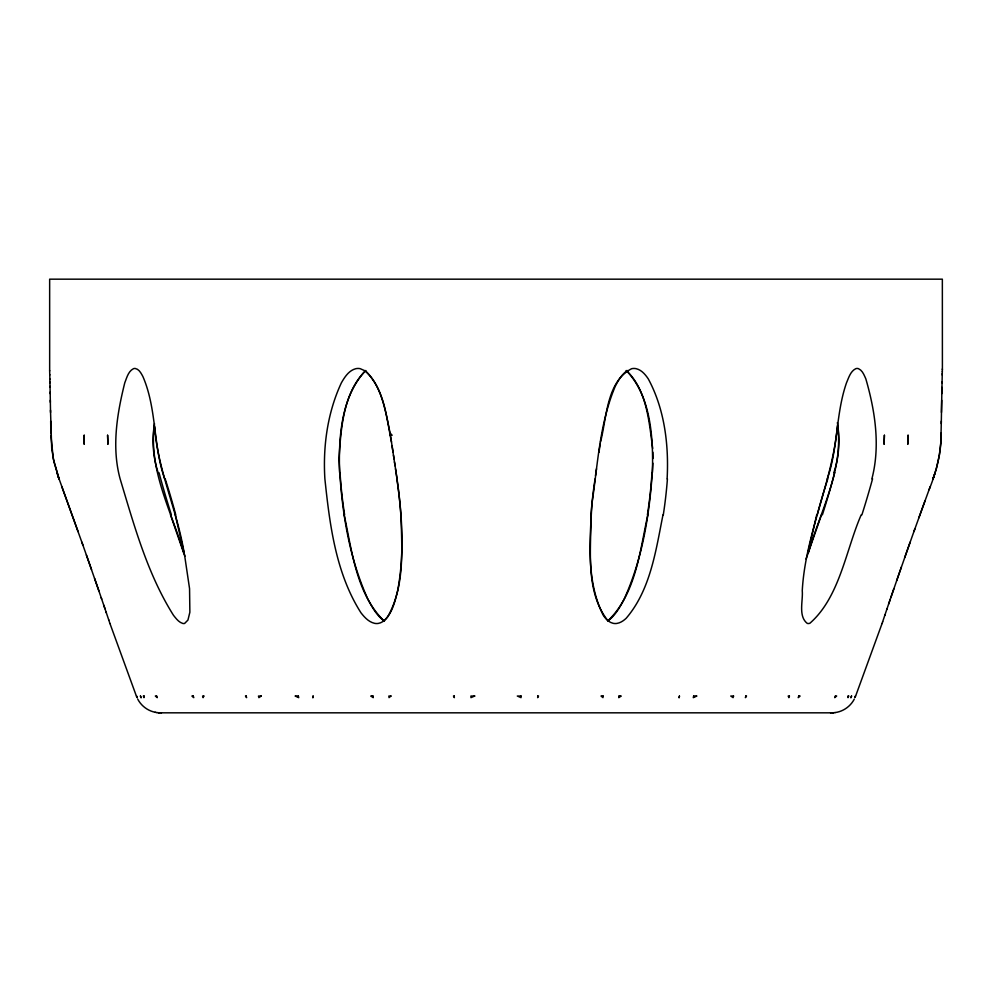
<?xml version="1.0" encoding="UTF-8"?>
<svg xmlns="http://www.w3.org/2000/svg" width="992" height="992" viewBox="0 0 992 992"><rect width="100%" height="100%" fill="white"/><g stroke="black" fill="none" stroke-linecap="round" stroke-linejoin="round"><path stroke-width="1.49" d="M49.662 370.847L49.65 279.174L942.35 279.174L942.4 368.553M941.16 432.996C941.383 452.526 936.436 471.708 929.082 489.688M941.321 421.116L940.862 442.072L939.35 455.167L936.324 468.782L932.964 478.876L935.183 472.638M941.284 423.609L941.681 400.26M941.458 412.436L942.065 382.044M941.817 393.601L941.954 387.364M652.389 472.638C653.393 438.352 651.161 396.118 626.237 370.512M942.239 375.001L942.276 373.228M942.053 382.825L942.239 374.654M942.375 369.582L942.388 368.875L942.326 371.38M942.276 373.5L942.326 371.219M652.86 463.165C650.293 509.466 643.535 556.624 624.129 599.131C619.975 607.005 615.474 615.313 608.133 620.694M667.12 478.876C668.918 444.912 664.615 409.113 648.272 378.882C645.321 374.505 641.514 369.904 636.095 368.677A11.631 11.048 -85.1 0 0 631.631 368.714C606.385 381.56 606.744 418.252 600.495 442.072M154.492 423.609C151.875 439.989 152.88 456.853 158.125 472.638M154.318 425.568C148.453 471.051 172.608 513.757 184.859 556.252M837.508 425.568C832.462 481.963 805.405 533.882 802.255 590.724C803.21 600.569 797.99 616.119 807.228 623.373A11.024 6.138 -67.6 0 0 809.881 623.261C839.877 597.023 845.891 549.853 861.205 514.836M595.485 475.639L596.514 468.782M598.957 452.29L600.185 444.143M647.826 514.836C639.852 550.895 635.971 594.072 607.798 620.918M662.991 514.836C655.886 550.349 650.529 589.98 626.088 618.376C623.509 620.756 620.446 622.852 616.925 623.422A11.011 9.932 -42.8 0 1 613.081 623.298C608.778 622.319 605.591 618.834 603.272 615.288C586.061 581.176 589.905 540.752 591.914 503.812C597.792 464.43 599.565 423.398 615.251 386.31C618.276 380.42 621.761 374.232 627.428 370.512M807.736 553.548L816.726 514.836M871.881 478.876C880.499 446.016 875.13 410.973 865.842 378.882C864.156 375.15 862.532 370.462 858.477 368.677A11.631 6.832 -88.2 0 0 855.712 368.714C850.417 371.355 848.668 377.816 846.498 382.825C835.686 413.912 838.128 447.776 827.303 478.876M833.875 472.638C839.319 456.531 839.988 439.32 837.384 422.604M821.5 514.836L806.062 559.029M855.637 696.037L882.099 623.422M882.062 623.522L882.657 621.724M882.607 621.897L884.976 614.842M884.827 615.288L887.022 608.778M886.749 609.559L890.295 599.131M888.609 604.091L901.344 567.126M890.804 597.655L893.879 588.653M896.632 580.692L910.16 542.116M904.654 557.665L914.946 528.674M913.905 531.613L925.04 500.774M918.84 517.849L930.198 486.65M808.182 553.424C819.925 512.12 843.374 470.605 837.781 426.448M932.964 478.876L934.216 475.639M854.236 699.199C850.466 706.428 843.051 711.636 834.942 712.591M384.053 620.694C392.46 613.13 394.977 601.214 397.631 590.724C405.703 548.092 401.239 504.333 394.456 461.838M365.552 370.636C340.913 396.961 338.47 437.956 339.611 472.638M365.763 370.512C343.133 392.758 340.901 428.693 339.028 458.912C341.124 506.639 347.969 555.297 367.871 599.131C372.136 607.166 376.737 615.772 384.425 621.066M833.218 712.764L835.128 712.591M830.577 712.826L832.858 712.764M390.079 432.996L390.439 435.252L392.113 435.252L390.079 432.996C385.578 412.089 382.366 388.194 366.804 372.174A19.865 18.885 85.4 0 0 365.093 370.847L360.208 368.677A11.631 11.048 85.2 0 0 355.744 368.714C348.862 370.487 344.695 377.059 341.384 382.825C327.509 412.548 322.859 446.276 324.88 478.876C329.728 524.669 335.73 573.202 360.989 612.82C364.486 617.284 368.689 621.947 374.443 623.298A11.011 9.932 42.7 0 0 378.299 623.422C382.23 622.778 385.367 619.926 387.661 616.826C405.083 586.297 401.785 548.7 400.991 514.836M50.865 435.252L53.332 458.912L59.036 478.876L53.94 461.838L51.708 448.458L50.493 410.155M137.764 699.199C141.273 705.895 147.907 710.929 155.36 712.293M158.596 712.764L159.7 712.764M160.878 712.826L831.122 712.826M832.3 712.764L833.404 712.764M159.142 712.764L161.423 712.826M156.872 712.591L158.782 712.764M155.174 712.293L157.058 712.591M364.771 370.636C384.574 388.12 386.434 417.83 391.505 442.072M626.448 370.636C646.995 390.116 649.028 421.873 652.699 448.458M383.631 620.533C356.165 593.315 351.974 550.845 344.174 514.836M607.749 620.533C585.007 591.368 591.158 549.444 591.009 514.836A477.834 437.398 -31.8 0 1 595.088 478.876M57.784 475.639L59.036 478.876M61.802 486.65L82.844 544.93M183.842 553.548L170.5 514.836M109.926 623.472L136.363 696.037M78.095 531.613L56.817 472.638M81.84 542.116L91.537 569.631M86.391 554.974L98.828 590.724M94.575 578.398L101.705 599.131M101.196 597.655L104.978 608.778M103.751 605.157L106.355 612.82M106.156 612.238L108.785 620.062M108.686 619.789L109.938 623.522M154.628 426.622C157.629 470.332 177.32 510.421 184.227 553.424M164.697 478.876C152.991 445.718 156.959 408.927 142.873 376.489C141.137 373.352 139.165 369.185 135.234 368.478A11.619 6.832 88.2 0 0 133.424 368.714C128.228 371.355 126.74 377.853 124.769 382.825C117.006 413.924 111.513 447.342 120.119 478.876C134.193 525.487 147.312 573.736 173.476 615.288C176.018 618.45 178.659 622.22 182.751 623.435A10.949 6.101 67.6 0 0 184.636 623.422L187.947 620.062L189.869 612.238L189.559 588.653L184.562 554.974L175.274 514.836M390.439 435.252L394.022 458.912M396.998 478.876L395.486 468.782M392.051 445.644L393.043 452.29M393.464 455.167L395.039 465.831M652.885 452.216L652.972 458.527M49.65 370.636L49.761 375.001M49.761 374.654L49.873 379.465M49.86 378.882L49.947 382.825M49.935 382.044L50.046 387.364M50.022 386.31L50.183 393.601M50.158 392.138L50.356 402.293M50.319 400.26L50.542 412.436M50.679 421.116L50.84 432.996M396.837 478.876A477.76 437.236 31.9 0 1 400.842 514.836M667.418 478.851A477.809 413.676 -46.9 0 1 663.301 514.848M652.004 472.676A476.656 410.18 -47.8 0 1 647.416 514.836M872.576 478.789A477.76 232.029 -67 0 1 861.887 514.86M834.768 472.502A476.668 227.701 -67.1 0 1 822.368 514.86M165.168 478.826A477.76 294.847 64.2 0 1 175.758 514.848M344.608 514.836A476.656 410.142 47.8 0 1 340.02 472.676M171.38 514.823A476.656 226.089 67.1 0 1 159.03 472.775M817.197 514.836A477.809 294.004 -64.3 0 1 827.774 478.913M84.221 435.252L84.208 444.143L84.221 435.252M521.085 696.037L521.048 697.649L517.303 696.037L521.085 696.037M884.393 435.252L884.12 444.143L884.393 435.252M908.077 435.252L907.792 444.143L908.077 435.252M537.751 696.037L537.676 697.649L538.532 696.037L537.751 696.037M144.113 696.037L143.976 697.649L143.344 696.037L144.113 696.037M603.161 696.037L602.962 697.649L601.028 696.037L603.161 696.037M313.1 696.037L312.889 697.649L313.1 696.037M619.008 696.037L618.797 697.649L621.215 696.037L619.008 696.037M679.446 696.037L679.111 697.649L679.446 696.037M693.644 696.037L693.284 697.649L696.88 696.037L693.644 696.037M733.534 696.037L733.113 697.649L730.757 696.037L733.534 696.037M745.848 696.037L745.401 697.649L746.505 696.037L745.848 696.037M789.421 696.037L788.888 697.649L788.194 696.037L789.421 696.037M798.771 696.037L798.225 697.649L800.085 696.037L798.771 696.037M835.388 696.037L834.768 697.649L836.653 696.037L835.388 696.037M848.656 696.037L848.024 697.649L847.887 696.037L848.656 696.037M851.558 696.037L850.925 697.649L851.558 696.037M855.451 696.037L854.794 697.649L855.464 696.037M203.806 696.037L203.112 697.649L202.579 696.037L203.806 696.037M390.972 696.037L389.038 697.649L388.839 696.037L390.972 696.037M261.243 696.037L258.887 697.649L258.466 696.037L261.243 696.037M474.697 696.037L470.952 697.649L470.915 696.037L474.697 696.037M107.607 435.252L107.88 444.143L107.607 435.252M140.442 696.037L141.075 697.649L140.442 696.037M156.612 696.037L155.347 696.037L157.232 697.649L156.612 696.037M193.229 696.037L191.915 696.037L193.775 697.649L193.229 696.037M246.152 696.037L245.495 696.037L246.599 697.649L246.152 696.037M298.356 696.037L295.12 696.037L298.716 697.649L298.356 696.037M372.992 696.037L370.785 696.037L373.203 697.649L372.992 696.037M454.249 696.037L453.468 696.037L454.324 697.649L454.249 696.037M137.206 697.649L136.536 696.037L137.206 697.649"/></g></svg>
